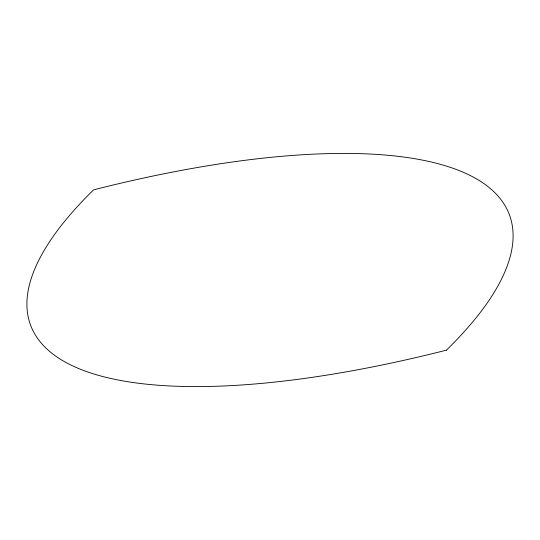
<?xml version="1.0" encoding="UTF-8"?>
<svg xmlns="http://www.w3.org/2000/svg" width="540" height="540" viewBox="0 0 540 540"><rect width="100%" height="100%" fill="white"/><g stroke="black" fill="none" stroke-linecap="round" stroke-linejoin="round"><path stroke-width="0.81" d="M446.432 350.15A569.282 179.692 -20.6 0 0 93.569 189.851A569.282 179.692 -20.6 0 0 446.432 350.15"/></g></svg>
